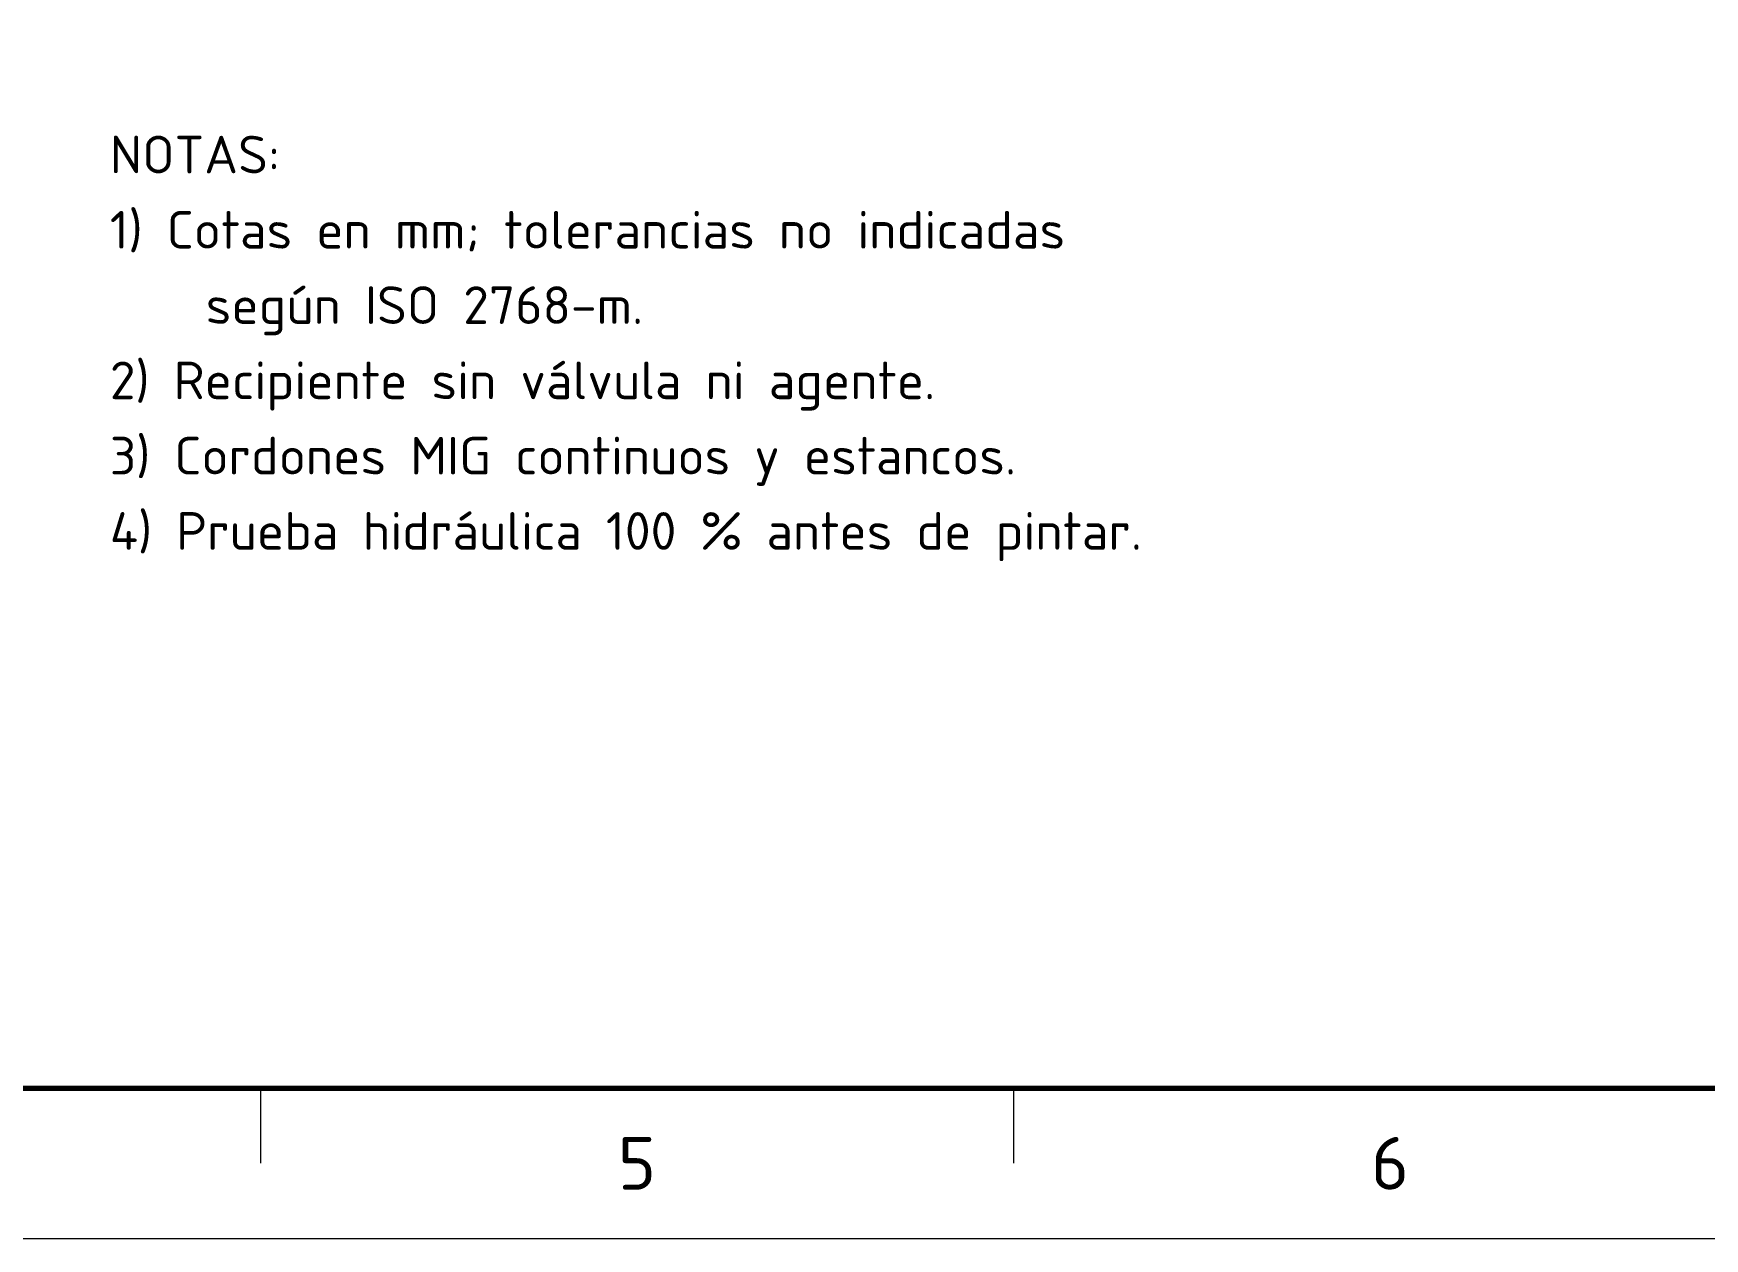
# Model space of a CAD drawing. Header units: millimetres. Extents: x 0 to 594, y 0 to 420.
# Drawn here: x 181.9 to 292.9, y 0 to 80 of the extents above; entities that cross this region are included whole.
import ezdxf
from ezdxf.enums import TextEntityAlignment as Align

# ---------------------------------------------------------------- set-up
doc = ezdxf.new("R2010")
doc.units = ezdxf.units.MM
for name, color, linetype, lineweight in [('06-TEXTO', 7, 'CONTINUOUS', 25), ('07-RECUADRO', 7, 'CONTINUOUS', 70), ('08-FINA', 5, 'CONTINUOUS', 18)]:
    doc.layers.add(name, color=color, linetype=linetype, lineweight=lineweight)
doc.styles.add('ISO3098', font='isocpeur.ttf')

msp = doc.modelspace()

# ---------------------------------------------------------------- linework, layer by layer
at = {"layer": '07-RECUADRO'}
msp.add_lwpolyline([(25, 10), (584, 10), (584, 410), (25, 410)], close=True, dxfattribs=at)
at = {"layer": '08-FINA'}
for p, q in [((197, 10), (197, 5)), ((247, 10), (247, 5))]:
    msp.add_line(p, q, dxfattribs=at)
msp.add_lwpolyline([(0, 0), (594, 0), (594, 420), (0, 420)], close=True, dxfattribs=at)

# ---------------------------------------------------------------- texts
at = {"layer": '06-TEXTO', "style": 'ISO3098'}
for s, p in [('NOTAS:', (187, 70)), ('1) Cotas en mm; tolerancias no indicadas', (187, 65)), ('    según ISO 2768-m.', (187, 60)), ('2) Recipiente sin válvula ni agente.', (187, 55)), ('3) Cordones MIG continuos y estancos.', (187, 50)), ('4) Prueba hidráulica 100 % antes de pintar.', (187, 45))]:
    msp.add_text(s, height=2.5, dxfattribs=at).set_placement(p, align=Align.BOTTOM_LEFT)
for s, p in [('5', (222, 5)), ('6', (272, 5))]:
    msp.add_text(s, height=3.5, dxfattribs=at).set_placement(p, align=Align.MIDDLE_CENTER)

doc.saveas('drawing.dxf')
